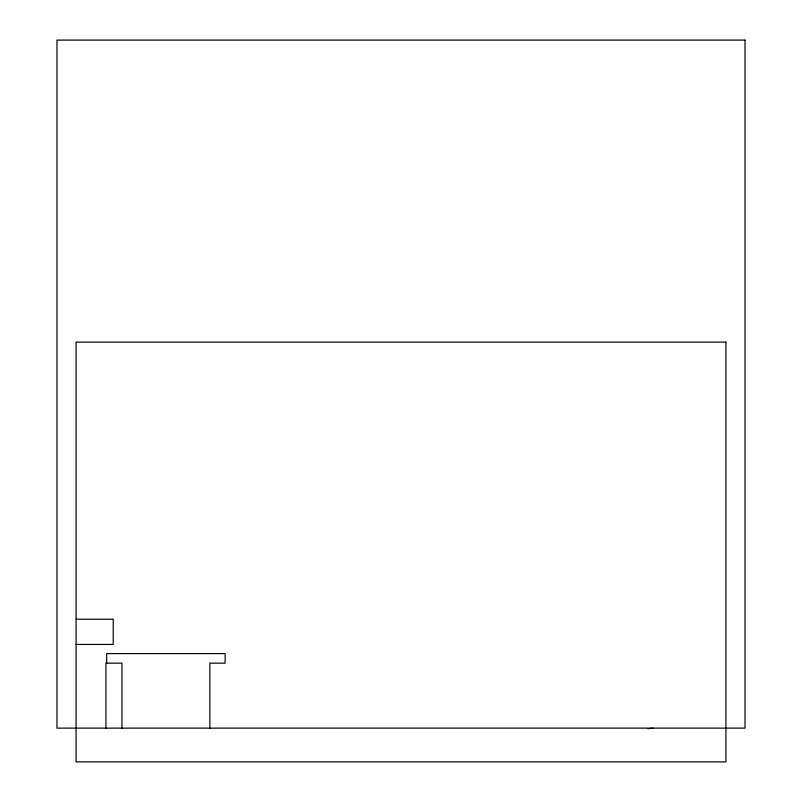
<?xml version="1.0" encoding="UTF-8"?>
<svg xmlns="http://www.w3.org/2000/svg" width="802" height="802" viewBox="0 0 802 802"><rect width="100%" height="100%" fill="white"/><g stroke="black" fill="none" stroke-linecap="round" stroke-linejoin="round"><path stroke-width="1.2" d="M648.206 728.637L653.149 728.136M76.09 619.214L113.232 619.214L113.232 644.437L76.09 644.437M209.853 728.136L209.853 663.154L225.141 663.154L225.141 653.6L106.646 653.6L106.646 663.154M121.934 728.136L121.934 663.154L105.924 663.154L105.924 728.136M745.018 40.1L56.982 40.1L56.982 728.136L745.018 728.136L745.018 40.1M725.91 342.113L76.09 342.113L76.09 761.9L725.91 761.9L725.91 342.113"/></g></svg>
